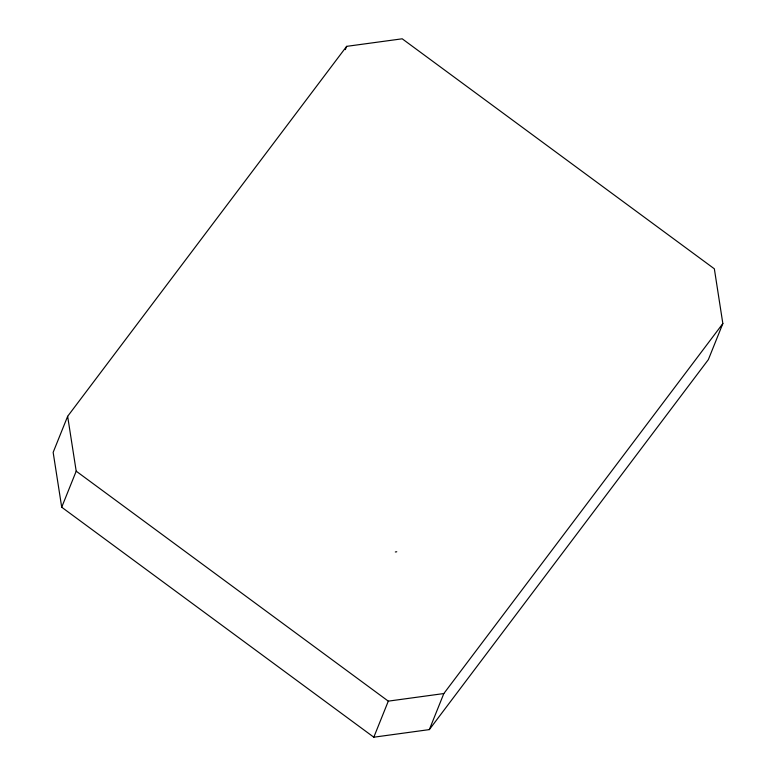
<?xml version="1.0" encoding="UTF-8"?>
<svg xmlns="http://www.w3.org/2000/svg" width="776" height="776" viewBox="0 0 776 776"><rect width="100%" height="100%" fill="white"/><g stroke="black" fill="none" stroke-linecap="round" stroke-linejoin="round"><path stroke-width="1.16" d="M67.648 416.314L53.156 452.36L61.711 507.223L373.809 737.2L429.341 729.605L708.352 359.627L722.844 323.573L714.347 268.806L402.21 38.8L346.639 46.356L67.648 416.314L76.203 471.178L61.711 507.223M345.33 49.635L346.639 46.356M373.809 737.2L388.301 701.145L443.833 693.55L722.844 323.573M429.341 729.605L443.833 693.55M395.333 551.969L396.749 551.775M76.203 471.178L388.301 701.145"/></g></svg>
